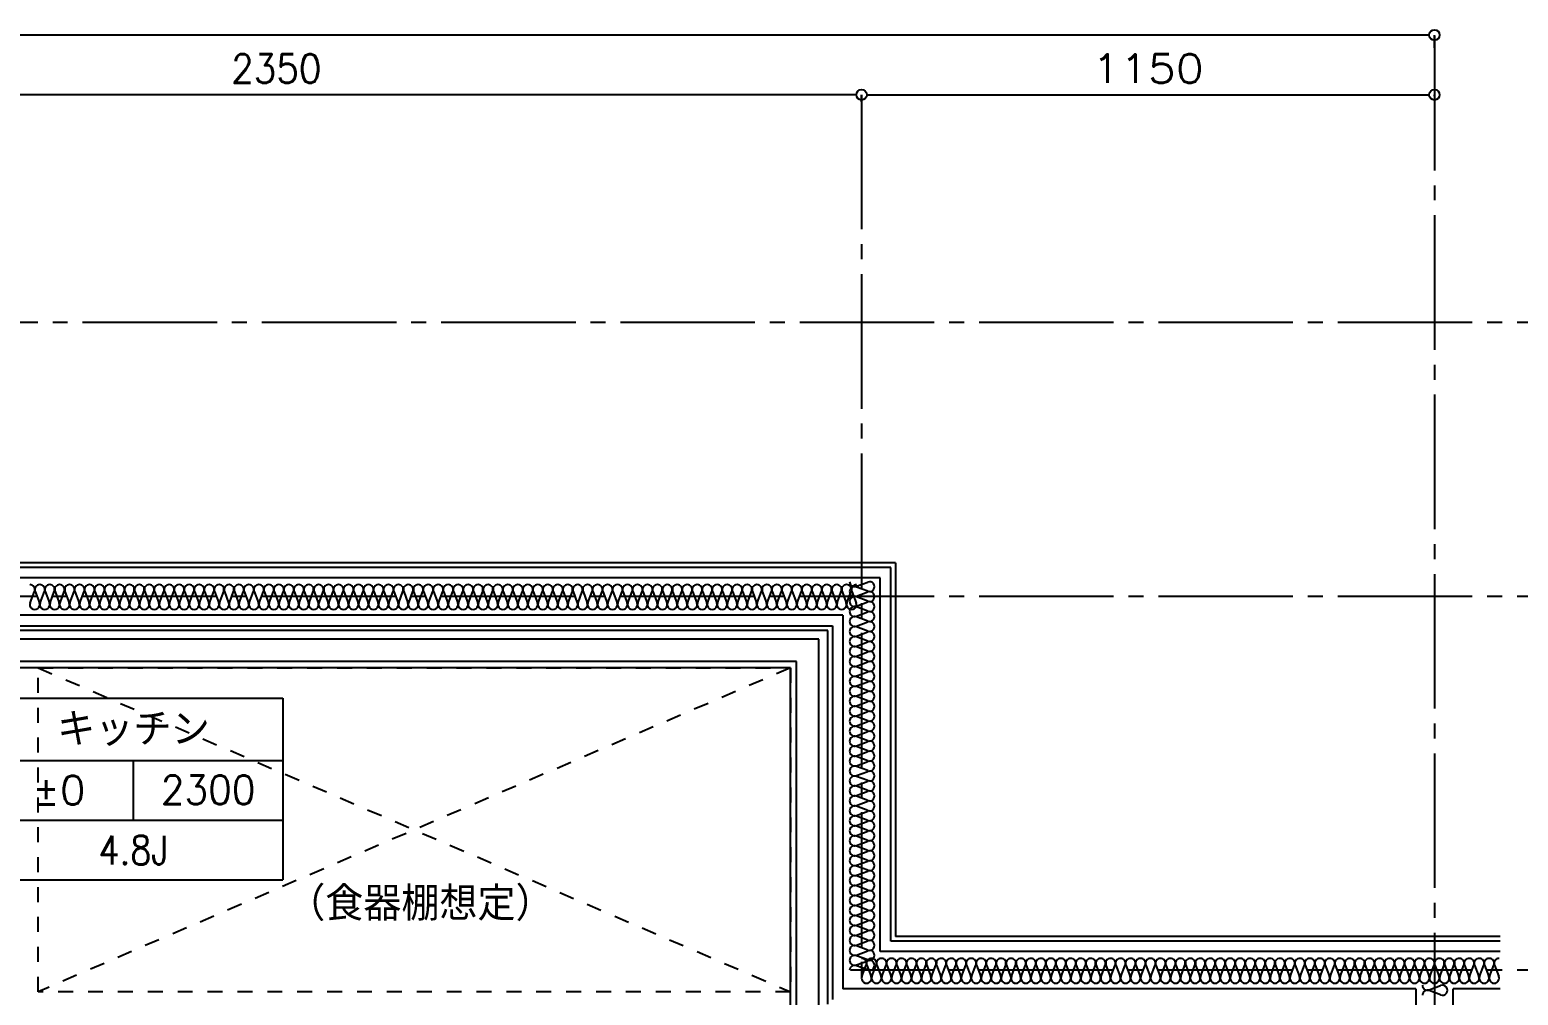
# Model space of a CAD drawing. Header units: millimetres. Extents: x 8300 to 98248, y -10383 to 40000.
# Drawn here: x 27180 to 30168, y 23400 to 25338 of the extents above; entities that cross this region are included whole.
import ezdxf
from ezdxf.enums import TextEntityAlignment as Align

# ---------------------------------------------------------------- set-up
doc = ezdxf.new("R2010")
doc.units = ezdxf.units.MM
doc.header["$LTSCALE"] = 300
for name, pattern in [('CADEWA_LINE5', [1.2, 0.9, -0.1, 0.1, -0.1]), ('CADEWA_LINE6', [2.1, 1.8, -0.1, 0.1, -0.1]), ('HIDDEN3', [0.2, 0.1, -0.1])]:
    doc.linetypes.add(name, pattern=pattern)
doc.layers.add('K建0_壁', color=7, linetype='CONTINUOUS')
doc.styles.add('txt2', font='txt.shx', dxfattribs={"width": 1.197332, "bigfont": 'extfont2'})

# ---------------------------------------------------------------- blocks, each defined once
blk = doc.blocks.new('ZGroup306', base_point=(27388.2, 23813.8))
at = {"layer": 'K建0_壁', "color": 250, "linetype": 'Continuous', "lineweight": -3}
for p, q in [((27088.2, 23996.3), (27688.2, 23996.3)), ((27088.2, 23996.3), (27088.2, 23751.3)), ((27688.2, 23996.3), (27688.2, 23751.3)), ((27088.2, 23871.3), (27688.2, 23871.3)), ((27388.2, 23751.3), (27388.2, 23871.3)), ((27088.2, 23751.3), (27688.2, 23751.3)), ((27088.2, 23751.3), (27088.2, 23631.3)), ((27688.2, 23751.3), (27688.2, 23631.3)), ((27088.2, 23631.3), (27688.2, 23631.3))]:
    blk.add_line(p, q, dxfattribs=at)
at = {"layer": 'K建0_壁', "color": 250, "lineweight": -3, "style": 'txt2'}
for s, height, width, p in [('キッチン', 67.93, 1.025576, (27388.2, 23933.8)), ('±0', 57.6, 1.034314, (27238.2, 23811.3)), ('2300', 57.6, 0.9625, (27538.2, 23812.5)), ('4.8J', 57.6, 0.861111, (27388.2, 23691.3))]:
    blk.add_text(s, height=height, dxfattribs=dict(at, width=width)).set_placement(p, align=Align.MIDDLE_CENTER)

msp = doc.modelspace()

# ---------------------------------------------------------------- linework, layer by layer
at = {"layer": 'K建0_壁', "color": 250, "linetype": 'Continuous', "lineweight": -3}
for p, q in [((29989.5, 25327.2), (22610.5, 25327.2)), ((30000, 25301.5), (30000, 25327.2)), ((28839.5, 25207.2), (26510.5, 25207.2)), ((28850, 25192.9), (28850, 25207.2)), ((28850, 25192.9), (28850, 25207.2)), ((28860.5, 25207.2), (29989.5, 25207.2)), ((30000, 25204.4), (30000, 25207.2)), ((28887.5, 24237.5), (26537.5, 24237.5)), ((28908.5, 24258.5), (26558.5, 24258.5)), ((28887.5, 23487.5), (28887.5, 24237.5)), ((28908.5, 23508.5), (28908.5, 24258.5)), ((27180.7, 24187.5), (27189.3, 24210.4)), ((27190.7, 24210.4), (27199.3, 24187.5)), ((27200.7, 24187.5), (27209.3, 24210.4)), ((27210.7, 24210.4), (27219.3, 24187.5)), ((27220.7, 24187.5), (27229.3, 24210.4)), ((27230.7, 24210.4), (27239.3, 24187.5)), ((27240.7, 24187.5), (27249.3, 24210.4)), ((27250.7, 24210.4), (27259.3, 24187.5)), ((27260.7, 24187.5), (27269.3, 24210.4)), ((27270.7, 24210.4), (27279.3, 24187.5)), ((27280.7, 24187.5), (27289.3, 24210.4)), ((27290.7, 24210.4), (27299.3, 24187.5)), ((27300.7, 24187.5), (27309.3, 24210.4)), ((27310.7, 24210.4), (27319.3, 24187.5)), ((27320.7, 24187.5), (27329.3, 24210.4)), ((27330.7, 24210.4), (27339.3, 24187.5)), ((27340.7, 24187.5), (27349.3, 24210.4)), ((27350.7, 24210.4), (27359.3, 24187.5)), ((27360.7, 24187.5), (27369.3, 24210.4)), ((27370.7, 24210.4), (27379.3, 24187.5)), ((27380.7, 24187.5), (27389.3, 24210.4)), ((27390.7, 24210.4), (27399.3, 24187.5)), ((27400.7, 24187.5), (27409.3, 24210.4)), ((27410.7, 24210.4), (27419.3, 24187.5)), ((27420.7, 24187.5), (27429.3, 24210.4)), ((27430.7, 24210.4), (27439.3, 24187.5)), ((27440.7, 24187.5), (27449.3, 24210.4)), ((27450.7, 24210.4), (27459.3, 24187.5)), ((27460.7, 24187.5), (27469.3, 24210.4)), ((27470.7, 24210.4), (27479.3, 24187.5)), ((27480.7, 24187.5), (27489.3, 24210.4)), ((27490.7, 24210.4), (27499.3, 24187.5)), ((27500.7, 24187.5), (27509.3, 24210.4)), ((27510.7, 24210.4), (27519.3, 24187.5)), ((27520.7, 24187.5), (27529.3, 24210.4)), ((27530.7, 24210.4), (27539.3, 24187.5)), ((27540.7, 24187.5), (27549.3, 24210.4)), ((27550.7, 24210.4), (27559.3, 24187.5)), ((27560.7, 24187.5), (27569.3, 24210.4)), ((27570.7, 24210.4), (27579.3, 24187.5)), ((27580.7, 24187.5), (27589.3, 24210.4)), ((27590.7, 24210.4), (27599.3, 24187.5)), ((27600.7, 24187.5), (27609.3, 24210.4)), ((27610.7, 24210.4), (27619.3, 24187.5)), ((27620.7, 24187.5), (27629.3, 24210.4)), ((27630.7, 24210.4), (27639.3, 24187.5)), ((27640.7, 24187.5), (27649.3, 24210.4)), ((27650.7, 24210.4), (27659.3, 24187.5)), ((27660.7, 24187.5), (27669.3, 24210.4)), ((27670.7, 24210.4), (27679.3, 24187.5)), ((27680.7, 24187.5), (27689.3, 24210.4)), ((27690.7, 24210.4), (27699.3, 24187.5)), ((27700.7, 24187.5), (27709.3, 24210.4)), ((27710.7, 24210.4), (27719.3, 24187.5)), ((27720.7, 24187.5), (27729.3, 24210.4)), ((27730.7, 24210.4), (27739.3, 24187.5)), ((27740.7, 24187.5), (27749.3, 24210.4)), ((27750.7, 24210.4), (27759.3, 24187.5)), ((27760.7, 24187.5), (27769.3, 24210.4)), ((27770.7, 24210.4), (27779.3, 24187.5)), ((27780.7, 24187.5), (27789.3, 24210.4)), ((27790.7, 24210.4), (27799.3, 24187.5)), ((27800.7, 24187.5), (27809.3, 24210.4)), ((27810.7, 24210.4), (27819.3, 24187.5)), ((27820.7, 24187.5), (27829.3, 24210.4)), ((27830.7, 24210.4), (27839.3, 24187.5)), ((27840.7, 24187.5), (27849.3, 24210.4)), ((27850.7, 24210.4), (27859.3, 24187.5)), ((27860.7, 24187.5), (27869.3, 24210.4)), ((27870.7, 24210.4), (27879.3, 24187.5)), ((27880.7, 24187.5), (27889.3, 24210.4)), ((27890.7, 24210.4), (27899.3, 24187.5)), ((27900.7, 24187.5), (27909.3, 24210.4)), ((27910.7, 24210.4), (27919.3, 24187.5)), ((27920.7, 24187.5), (27929.3, 24210.4)), ((27930.7, 24210.4), (27939.3, 24187.5)), ((27940.7, 24187.5), (27949.3, 24210.4)), ((27950.7, 24210.4), (27959.3, 24187.5)), ((27960.7, 24187.5), (27969.3, 24210.4)), ((27970.7, 24210.4), (27979.3, 24187.5)), ((27980.7, 24187.5), (27989.3, 24210.4)), ((27990.7, 24210.4), (27999.3, 24187.5)), ((28000.7, 24187.5), (28009.3, 24210.4)), ((28010.7, 24210.4), (28019.3, 24187.5)), ((28020.7, 24187.5), (28029.3, 24210.4)), ((28030.7, 24210.4), (28039.3, 24187.5)), ((28040.7, 24187.5), (28049.3, 24210.4)), ((28050.7, 24210.4), (28059.3, 24187.5)), ((28060.7, 24187.5), (28069.3, 24210.4)), ((28070.7, 24210.4), (28079.3, 24187.5)), ((28080.7, 24187.5), (28089.3, 24210.4)), ((28090.7, 24210.4), (28099.3, 24187.5)), ((28100.7, 24187.5), (28109.3, 24210.4)), ((28110.7, 24210.4), (28119.3, 24187.5)), ((28120.7, 24187.5), (28129.3, 24210.4)), ((28130.7, 24210.4), (28139.3, 24187.5)), ((28140.7, 24187.5), (28149.3, 24210.4)), ((28150.7, 24210.4), (28159.3, 24187.5)), ((28160.7, 24187.5), (28169.3, 24210.4)), ((28170.7, 24210.4), (28179.3, 24187.5)), ((28180.7, 24187.5), (28189.3, 24210.4)), ((28190.7, 24210.4), (28199.3, 24187.5)), ((28200.7, 24187.5), (28209.3, 24210.4)), ((28210.7, 24210.4), (28219.3, 24187.5)), ((28220.7, 24187.5), (28229.3, 24210.4)), ((28230.7, 24210.4), (28239.3, 24187.5)), ((28240.7, 24187.5), (28249.3, 24210.4)), ((28250.7, 24210.4), (28259.3, 24187.5)), ((28260.7, 24187.5), (28269.3, 24210.4)), ((28270.7, 24210.4), (28279.3, 24187.5)), ((28280.7, 24187.5), (28289.3, 24210.4)), ((28290.7, 24210.4), (28299.3, 24187.5)), ((28300.7, 24187.5), (28309.3, 24210.4)), ((28310.7, 24210.4), (28319.3, 24187.5)), ((28320.7, 24187.5), (28329.3, 24210.4)), ((28330.7, 24210.4), (28339.3, 24187.5)), ((28340.7, 24187.5), (28349.3, 24210.4)), ((28350.7, 24210.4), (28359.3, 24187.5)), ((28360.7, 24187.5), (28369.3, 24210.4)), ((28370.7, 24210.4), (28379.3, 24187.5)), ((28380.7, 24187.5), (28389.3, 24210.4)), ((28390.7, 24210.4), (28399.3, 24187.5)), ((28400.7, 24187.5), (28409.3, 24210.4)), ((28410.7, 24210.4), (28419.3, 24187.5)), ((28420.7, 24187.5), (28429.3, 24210.4)), ((28430.7, 24210.4), (28439.3, 24187.5)), ((28440.7, 24187.5), (28449.3, 24210.4)), ((28450.7, 24210.4), (28459.3, 24187.5)), ((28460.7, 24187.5), (28469.3, 24210.4)), ((28470.7, 24210.4), (28479.3, 24187.5)), ((28480.7, 24187.5), (28489.3, 24210.4)), ((28490.7, 24210.4), (28499.3, 24187.5)), ((28500.7, 24187.5), (28509.3, 24210.4)), ((28510.7, 24210.4), (28519.3, 24187.5)), ((28520.7, 24187.5), (28529.3, 24210.4)), ((28530.7, 24210.4), (28539.3, 24187.5)), ((28540.7, 24187.5), (28549.3, 24210.4)), ((28550.7, 24210.4), (28559.3, 24187.5)), ((28560.7, 24187.5), (28569.3, 24210.4)), ((28570.7, 24210.4), (28579.3, 24187.5)), ((28580.7, 24187.5), (28589.3, 24210.4)), ((28590.7, 24210.4), (28599.3, 24187.5)), ((28600.7, 24187.5), (28609.3, 24210.4)), ((28610.7, 24210.4), (28619.3, 24187.5)), ((28620.7, 24187.5), (28629.3, 24210.4)), ((28630.7, 24210.4), (28639.3, 24187.5)), ((28640.7, 24187.5), (28649.3, 24210.4)), ((28650.7, 24210.4), (28659.3, 24187.5)), ((28660.7, 24187.5), (28669.3, 24210.4)), ((28670.7, 24210.4), (28679.3, 24187.5)), ((28680.7, 24187.5), (28689.3, 24210.4)), ((28690.7, 24210.4), (28699.3, 24187.5)), ((28700.7, 24187.5), (28709.3, 24210.4)), ((28710.7, 24210.4), (28719.3, 24187.5)), ((28720.7, 24187.5), (28729.3, 24210.4)), ((28730.7, 24210.4), (28739.3, 24187.5)), ((28740.7, 24187.5), (28749.3, 24210.4)), ((28750.7, 24210.4), (28759.3, 24187.5)), ((28760.7, 24187.5), (28769.3, 24210.4)), ((28770.7, 24210.4), (28779.3, 24187.5)), ((28780.7, 24187.5), (28789.3, 24210.4)), ((28790.7, 24210.4), (28799.3, 24187.5)), ((28800.7, 24187.5), (28809.3, 24210.4)), ((28810.7, 24210.4), (28819.3, 24187.5)), ((28820.7, 24187.5), (28829.3, 24210.4)), ((28830.7, 24210.4), (28839.3, 24187.5)), ((28839.6, 24220.7), (28862.5, 24229.3)), ((28862.5, 24210.7), (28839.6, 24219.3)), ((28839.6, 24200.7), (28862.5, 24209.3)), ((28862.5, 24190.7), (28839.6, 24199.3)), ((28839.6, 24180.7), (28862.5, 24189.3)), ((28862.5, 24170.7), (28839.6, 24179.3)), ((28812.5, 24162.5), (26462.5, 24162.5)), ((28812.5, 24162.5), (28812.5, 23412.5)), ((28839.6, 24160.7), (28862.5, 24169.3)), ((28862.5, 24150.7), (28839.6, 24159.3)), ((28839.6, 24140.7), (28862.5, 24149.3)), ((26441.5, 24141.5), (28791.5, 24141.5)), ((28791.5, 24141.5), (28791.5, 23391.5)), ((28862.5, 24130.7), (28839.6, 24139.3)), ((28839.6, 24120.7), (28862.5, 24129.3)), ((28862.5, 24110.7), (28839.6, 24119.3)), ((28764.5, 24114.5), (26377.5, 24114.5)), ((28764.5, 23364.5), (28764.5, 24114.5)), ((28839.6, 24100.7), (28862.5, 24109.3)), ((28862.5, 24090.7), (28839.6, 24099.3)), ((28839.6, 24080.7), (28862.5, 24089.3)), ((28719.5, 24069.5), (26422.5, 24069.5)), ((28707, 24057), (26435, 24057)), ((28707, 23307), (28707, 24057)), ((28719.5, 23319.5), (28719.5, 24069.5)), ((28862.5, 24070.7), (28839.6, 24079.3)), ((28839.6, 24060.7), (28862.5, 24069.3)), ((28862.5, 24050.7), (28839.6, 24059.3)), ((28839.6, 24040.7), (28862.5, 24049.3)), ((28862.5, 24030.7), (28839.6, 24039.3)), ((28839.6, 24020.7), (28862.5, 24029.3)), ((28862.5, 24010.7), (28839.6, 24019.3)), ((28839.6, 24000.7), (28862.5, 24009.3)), ((28862.5, 23990.7), (28839.6, 23999.3)), ((28839.6, 23980.7), (28862.5, 23989.3)), ((28862.5, 23970.7), (28839.6, 23979.3)), ((28839.6, 23960.7), (28862.5, 23969.3)), ((28862.5, 23950.7), (28839.6, 23959.3)), ((28839.6, 23940.7), (28862.5, 23949.3)), ((28862.5, 23930.7), (28839.6, 23939.3)), ((28839.6, 23920.7), (28862.5, 23929.3)), ((28862.5, 23910.7), (28839.6, 23919.3)), ((28839.6, 23900.7), (28862.5, 23909.3)), ((28862.5, 23890.7), (28839.6, 23899.3)), ((28839.6, 23880.7), (28862.5, 23889.3)), ((28862.5, 23870.7), (28839.6, 23879.3)), ((28839.6, 23860.7), (28862.5, 23869.3)), ((28862.5, 23850.7), (28839.6, 23859.3)), ((28839.6, 23840.7), (28862.5, 23849.3)), ((28862.5, 23830.7), (28839.6, 23839.3)), ((28839.6, 23820.7), (28862.5, 23829.3)), ((28862.5, 23810.7), (28839.6, 23819.3)), ((28839.6, 23800.7), (28862.5, 23809.3)), ((28862.5, 23790.7), (28839.6, 23799.3)), ((28839.6, 23780.7), (28862.5, 23789.3)), ((28862.5, 23770.7), (28839.6, 23779.3)), ((28839.6, 23760.7), (28862.5, 23769.3)), ((28862.5, 23750.7), (28839.6, 23759.3)), ((28839.6, 23740.7), (28862.5, 23749.3)), ((28862.5, 23730.7), (28839.6, 23739.3)), ((28839.6, 23720.7), (28862.5, 23729.3)), ((28862.5, 23710.7), (28839.6, 23719.3)), ((28839.6, 23700.7), (28862.5, 23709.3)), ((28862.5, 23690.7), (28839.6, 23699.3)), ((28839.6, 23680.7), (28862.5, 23689.3)), ((28862.5, 23670.7), (28839.6, 23679.3)), ((28839.6, 23660.7), (28862.5, 23669.3)), ((28862.5, 23650.7), (28839.6, 23659.3)), ((28839.6, 23640.7), (28862.5, 23649.3)), ((28862.5, 23630.7), (28839.6, 23639.3)), ((28839.6, 23620.7), (28862.5, 23629.3)), ((28862.5, 23610.7), (28839.6, 23619.3)), ((28839.6, 23600.7), (28862.5, 23609.3)), ((28862.5, 23590.7), (28839.6, 23599.3)), ((28839.6, 23580.7), (28862.5, 23589.3)), ((28862.5, 23570.7), (28839.6, 23579.3)), ((28839.6, 23560.7), (28862.5, 23569.3)), ((28862.5, 23550.7), (28839.6, 23559.3)), ((28839.6, 23540.7), (28862.5, 23549.3)), ((28862.5, 23530.7), (28839.6, 23539.3)), ((28839.6, 23520.7), (28862.5, 23529.3)), ((28862.5, 23510.7), (28839.6, 23519.3)), ((28839.6, 23500.7), (28862.5, 23509.3)), ((28862.5, 23490.7), (28839.6, 23499.3)), ((28839.6, 23480.7), (28862.5, 23489.3)), ((30132, 23508.5), (28908.5, 23508.5)), ((28862.5, 23470.7), (28839.6, 23479.3)), ((28839.6, 23460.7), (28862.5, 23469.3)), ((28862.5, 23450.7), (28839.6, 23459.3)), ((28850.7, 23437.5), (28859.3, 23460.4)), ((28860.7, 23460.4), (28869.3, 23437.5)), ((28870.7, 23437.5), (28879.3, 23460.4)), ((28880.7, 23460.4), (28889.3, 23437.5)), ((30132, 23487.5), (28887.5, 23487.5)), ((28890.7, 23437.5), (28899.3, 23460.4)), ((28900.7, 23460.4), (28909.3, 23437.5)), ((28910.7, 23437.5), (28919.3, 23460.4)), ((28920.7, 23460.4), (28929.3, 23437.5)), ((28930.7, 23437.5), (28939.3, 23460.4)), ((28940.7, 23460.4), (28949.3, 23437.5)), ((28950.7, 23437.5), (28959.3, 23460.4)), ((28960.7, 23460.4), (28969.3, 23437.5)), ((28970.7, 23437.5), (28979.3, 23460.4)), ((28980.7, 23460.4), (28989.3, 23437.5)), ((28990.7, 23437.5), (28999.3, 23460.4)), ((29000.7, 23460.4), (29009.3, 23437.5)), ((29010.7, 23437.5), (29019.3, 23460.4)), ((29020.7, 23460.4), (29029.3, 23437.5)), ((29030.7, 23437.5), (29039.3, 23460.4)), ((29040.7, 23460.4), (29049.3, 23437.5)), ((29050.7, 23437.5), (29059.3, 23460.4)), ((29060.7, 23460.4), (29069.3, 23437.5)), ((29070.7, 23437.5), (29079.3, 23460.4)), ((29080.7, 23460.4), (29089.3, 23437.5)), ((29090.7, 23437.5), (29099.3, 23460.4)), ((29100.7, 23460.4), (29109.3, 23437.5)), ((29110.7, 23437.5), (29119.3, 23460.4)), ((29120.7, 23460.4), (29129.3, 23437.5)), ((29130.7, 23437.5), (29139.3, 23460.4)), ((29140.7, 23460.4), (29149.3, 23437.5)), ((29150.7, 23437.5), (29159.3, 23460.4)), ((29160.7, 23460.4), (29169.3, 23437.5)), ((29170.7, 23437.5), (29179.3, 23460.4)), ((29180.7, 23460.4), (29189.3, 23437.5)), ((29190.7, 23437.5), (29199.3, 23460.4)), ((29200.7, 23460.4), (29209.3, 23437.5)), ((29210.7, 23437.5), (29219.3, 23460.4)), ((29220.7, 23460.4), (29229.3, 23437.5)), ((29230.7, 23437.5), (29239.3, 23460.4)), ((29240.7, 23460.4), (29249.3, 23437.5)), ((29250.7, 23437.5), (29259.3, 23460.4)), ((29260.7, 23460.4), (29269.3, 23437.5)), ((29270.7, 23437.5), (29279.3, 23460.4)), ((29280.7, 23460.4), (29289.3, 23437.5)), ((29290.7, 23437.5), (29299.3, 23460.4)), ((29300.7, 23460.4), (29309.3, 23437.5)), ((29310.7, 23437.5), (29319.3, 23460.4)), ((29320.7, 23460.4), (29329.3, 23437.5)), ((29330.7, 23437.5), (29339.3, 23460.4)), ((29340.7, 23460.4), (29349.3, 23437.5)), ((29350.7, 23437.5), (29359.3, 23460.4)), ((29360.7, 23460.4), (29369.3, 23437.5)), ((29370.7, 23437.5), (29379.3, 23460.4)), ((29380.7, 23460.4), (29389.3, 23437.5)), ((29390.7, 23437.5), (29399.3, 23460.4)), ((29400.7, 23460.4), (29409.3, 23437.5)), ((29410.7, 23437.5), (29419.3, 23460.4)), ((29420.7, 23460.4), (29429.3, 23437.5)), ((29430.7, 23437.5), (29439.3, 23460.4)), ((29440.7, 23460.4), (29449.3, 23437.5)), ((29450.7, 23437.5), (29459.3, 23460.4)), ((29460.7, 23460.4), (29469.3, 23437.5)), ((29470.7, 23437.5), (29479.3, 23460.4)), ((29480.7, 23460.4), (29489.3, 23437.5)), ((29490.7, 23437.5), (29499.3, 23460.4)), ((29500.7, 23460.4), (29509.3, 23437.5)), ((29510.7, 23437.5), (29519.3, 23460.4)), ((29520.7, 23460.4), (29529.3, 23437.5)), ((29530.7, 23437.5), (29539.3, 23460.4)), ((29540.7, 23460.4), (29549.3, 23437.5)), ((29550.7, 23437.5), (29559.3, 23460.4)), ((29560.7, 23460.4), (29569.3, 23437.5)), ((29570.7, 23437.5), (29579.3, 23460.4)), ((29580.7, 23460.4), (29589.3, 23437.5)), ((29590.7, 23437.5), (29599.3, 23460.4)), ((29600.7, 23460.4), (29609.3, 23437.5)), ((29610.7, 23437.5), (29619.3, 23460.4)), ((29620.7, 23460.4), (29629.3, 23437.5)), ((29630.7, 23437.5), (29639.3, 23460.4)), ((29640.7, 23460.4), (29649.3, 23437.5)), ((29650.7, 23437.5), (29659.3, 23460.4)), ((29660.7, 23460.4), (29669.3, 23437.5)), ((29670.7, 23437.5), (29679.3, 23460.4)), ((29680.7, 23460.4), (29689.3, 23437.5)), ((29690.7, 23437.5), (29699.3, 23460.4)), ((29700.7, 23460.4), (29709.3, 23437.5)), ((29710.7, 23437.5), (29719.3, 23460.4)), ((29720.7, 23460.4), (29729.3, 23437.5)), ((29730.7, 23437.5), (29739.3, 23460.4)), ((29740.7, 23460.4), (29749.3, 23437.5)), ((29750.7, 23437.5), (29759.3, 23460.4)), ((29760.7, 23460.4), (29769.3, 23437.5)), ((29770.7, 23437.5), (29779.3, 23460.4)), ((29780.7, 23460.4), (29789.3, 23437.5)), ((29790.7, 23437.5), (29799.3, 23460.4)), ((29800.7, 23460.4), (29809.3, 23437.5)), ((29810.7, 23437.5), (29819.3, 23460.4)), ((29820.7, 23460.4), (29829.3, 23437.5)), ((29830.7, 23437.5), (29839.3, 23460.4)), ((29840.7, 23460.4), (29849.3, 23437.5)), ((29850.7, 23437.5), (29859.3, 23460.4)), ((29860.7, 23460.4), (29869.3, 23437.5)), ((29870.7, 23437.5), (29879.3, 23460.4)), ((29880.7, 23460.4), (29889.3, 23437.5)), ((29890.7, 23437.5), (29899.3, 23460.4)), ((29900.7, 23460.4), (29909.3, 23437.5)), ((29910.7, 23437.5), (29919.3, 23460.4)), ((29920.7, 23460.4), (29929.3, 23437.5)), ((29930.7, 23437.5), (29939.3, 23460.4)), ((29940.7, 23460.4), (29949.3, 23437.5)), ((29950.7, 23437.5), (29959.3, 23460.4)), ((29960.7, 23460.4), (29969.3, 23437.5)), ((29970.7, 23437.5), (29979.3, 23460.4)), ((29980.7, 23460.4), (29989.3, 23437.5)), ((29990.7, 23437.5), (29999.3, 23460.4)), ((30000.7, 23460.4), (30009.3, 23437.5)), ((30010.7, 23437.5), (30019.3, 23460.4)), ((30020.7, 23460.4), (30029.3, 23437.5)), ((30030.7, 23437.5), (30039.3, 23460.4)), ((30040.7, 23460.4), (30049.3, 23437.5)), ((30050.7, 23437.5), (30059.3, 23460.4)), ((30060.7, 23460.4), (30069.3, 23437.5)), ((30070.7, 23437.5), (30079.3, 23460.4)), ((30080.7, 23460.4), (30089.3, 23437.5)), ((30090.7, 23437.5), (30099.3, 23460.4)), ((30100.7, 23460.4), (30109.3, 23437.5)), ((30110.7, 23437.5), (30119.3, 23460.4)), ((30120.7, 23460.4), (30129.3, 23437.5)), ((29962.5, 23412.5), (28812.5, 23412.5)), ((29962.5, 23412.5), (29962.5, 21737.5)), ((29989.6, 23410.7), (30012.5, 23419.3)), ((30012.5, 23400.7), (29989.6, 23409.3)), ((30037.5, 21662.5), (30037.5, 23412.5)), ((30132, 23412.5), (30037.5, 23412.5))]:
    msp.add_line(p, q, dxfattribs=at)
at = {"layer": 'K建0_壁', "color": 250, "linetype": 'CADEWA_LINE5', "lineweight": -3}
for p, q in [((30000, 25325.4), (30000, 21606.5)), ((28850, 25207.2), (28850, 23416.7)), ((31156, 24750), (19860, 24750)), ((31156, 24200), (26400, 24200)), ((31156, 23450), (28827.9, 23450))]:
    msp.add_line(p, q, dxfattribs=at)
at = {"layer": 'K建0_壁', "color": 250, "linetype": 'Continuous', "lineweight": -3, "ltscale": 0.3}
for p, q in [((28918, 24268), (26568, 24268)), ((28918, 24268), (28918, 23518)), ((28782, 24132), (26432, 24132)), ((28782, 23382), (28782, 24132)), ((30132, 23518), (28918, 23518))]:
    msp.add_line(p, q, dxfattribs=at)
at = {"layer": 'K建0_壁', "color": 250, "linetype": 'HIDDEN3', "lineweight": -3}
for p, q in [((27197, 24057), (28707, 23407)), ((28707, 24057), (27197, 23407))]:
    msp.add_line(p, q, dxfattribs=at)
msp.add_lwpolyline([(27197, 23407), (27197, 24057), (28707, 24057), (28707, 23407)], close=True, dxfattribs=at)
at = {"layer": 'K建0_壁', "color": 250, "linetype": 'Continuous', "lineweight": -3}
for centre in [(30000, 25327.2), (28850, 25207.2), (28850, 25207.2), (30000, 25207.2)]:
    msp.add_circle(centre, 10.5, dxfattribs=at)
for centre, start, end in [((27180, 24214), 339.2034, 90), ((27200, 24214), 90, 200.7966), ((27200, 24214), 339.2034, 90), ((27220, 24214), 90, 200.7966), ((27220, 24214), 339.2034, 90), ((27240, 24214), 90, 200.7966), ((27240, 24214), 339.2034, 90), ((27260, 24214), 90, 200.7966), ((27260, 24214), 339.2034, 90), ((27280, 24214), 90, 200.7966), ((27280, 24214), 339.2034, 90), ((27300, 24214), 90, 200.7966), ((27300, 24214), 339.2034, 90), ((27320, 24214), 90, 200.7966), ((27320, 24214), 339.2034, 90), ((27340, 24214), 90, 200.7966), ((27340, 24214), 339.2034, 90), ((27360, 24214), 90, 200.7966), ((27360, 24214), 339.2034, 90), ((27380, 24214), 90, 200.7966), ((27380, 24214), 339.2034, 90), ((27400, 24214), 90, 200.7966), ((27400, 24214), 339.2034, 90), ((27420, 24214), 90, 200.7966), ((27420, 24214), 339.2034, 90), ((27440, 24214), 90, 200.7966), ((27440, 24214), 339.2034, 90), ((27460, 24214), 90, 200.7966), ((27460, 24214), 339.2034, 90), ((27480, 24214), 90, 200.7966), ((27480, 24214), 339.2034, 90), ((27500, 24214), 90, 200.7966), ((27500, 24214), 339.2034, 90), ((27520, 24214), 90, 200.7966), ((27520, 24214), 339.2034, 90), ((27540, 24214), 90, 200.7966), ((27540, 24214), 339.2034, 90), ((27560, 24214), 90, 200.7966), ((27560, 24214), 339.2034, 90), ((27580, 24214), 90, 200.7966), ((27580, 24214), 339.2034, 90), ((27600, 24214), 90, 200.7966), ((27600, 24214), 339.2034, 90), ((27620, 24214), 90, 200.7966), ((27620, 24214), 339.2034, 90), ((27640, 24214), 90, 200.7966), ((27640, 24214), 339.2034, 90), ((27660, 24214), 90, 200.7966), ((27660, 24214), 339.2034, 90), ((27680, 24214), 90, 200.7966), ((27680, 24214), 339.2034, 90), ((27700, 24214), 90, 200.7966), ((27700, 24214), 339.2034, 90), ((27720, 24214), 90, 200.7966), ((27720, 24214), 339.2034, 90), ((27740, 24214), 90, 200.7966), ((27740, 24214), 339.2034, 90), ((27760, 24214), 90, 200.7966), ((27760, 24214), 339.2034, 90), ((27780, 24214), 90, 200.7966), ((27780, 24214), 339.2034, 90), ((27800, 24214), 90, 200.7966), ((27800, 24214), 339.2034, 90), ((27820, 24214), 90, 200.7966), ((27820, 24214), 339.2034, 90), ((27840, 24214), 90, 200.7966), ((27840, 24214), 339.2034, 90), ((27860, 24214), 90, 200.7966), ((27860, 24214), 339.2034, 90), ((27880, 24214), 90, 200.7966), ((27880, 24214), 339.2034, 90), ((27900, 24214), 90, 200.7966), ((27900, 24214), 339.2034, 90), ((27920, 24214), 90, 200.7966), ((27920, 24214), 339.2034, 90), ((27940, 24214), 90, 200.7966), ((27940, 24214), 339.2034, 90), ((27960, 24214), 90, 200.7966), ((27960, 24214), 339.2034, 90), ((27980, 24214), 90, 200.7966), ((27980, 24214), 339.2034, 90), ((28000, 24214), 90, 200.7966), ((28000, 24214), 339.2034, 90), ((28020, 24214), 90, 200.7966), ((28020, 24214), 339.2034, 90), ((28040, 24214), 90, 200.7966), ((28040, 24214), 339.2034, 90), ((28060, 24214), 90, 200.7966), ((28060, 24214), 339.2034, 90), ((28080, 24214), 90, 200.7966), ((28080, 24214), 339.2034, 90), ((28100, 24214), 90, 200.7966), ((28100, 24214), 339.2034, 90), ((28120, 24214), 90, 200.7966), ((28120, 24214), 339.2034, 90), ((28140, 24214), 90, 200.7966), ((28140, 24214), 339.2034, 90), ((28160, 24214), 90, 200.7966), ((28160, 24214), 339.2034, 90), ((28180, 24214), 90, 200.7966), ((28180, 24214), 339.2034, 90), ((28200, 24214), 90, 200.7966), ((28200, 24214), 339.2034, 90), ((28220, 24214), 90, 200.7966), ((28220, 24214), 339.2034, 90), ((28240, 24214), 90, 200.7966), ((28240, 24214), 339.2034, 90), ((28260, 24214), 90, 200.7966), ((28260, 24214), 339.2034, 90), ((28280, 24214), 90, 200.7966), ((28280, 24214), 339.2034, 90), ((28300, 24214), 90, 200.7966), ((28300, 24214), 339.2034, 90), ((28320, 24214), 90, 200.7966), ((28320, 24214), 339.2034, 90), ((28340, 24214), 90, 200.7966), ((28340, 24214), 339.2034, 90), ((28360, 24214), 90, 200.7966), ((28360, 24214), 339.2034, 90), ((28380, 24214), 90, 200.7966), ((28380, 24214), 339.2034, 90), ((28400, 24214), 90, 200.7966), ((28400, 24214), 339.2034, 90), ((28420, 24214), 90, 200.7966), ((28420, 24214), 339.2034, 90), ((28440, 24214), 90, 200.7966), ((28440, 24214), 339.2034, 90), ((28460, 24214), 90, 200.7966), ((28460, 24214), 339.2034, 90), ((28480, 24214), 90, 200.7966), ((28480, 24214), 339.2034, 90), ((28500, 24214), 90, 200.7966), ((28500, 24214), 339.2034, 90), ((28520, 24214), 90, 200.7966), ((28520, 24214), 339.2034, 90), ((28540, 24214), 90, 200.7966), ((28540, 24214), 339.2034, 90), ((28560, 24214), 90, 200.7966), ((28560, 24214), 339.2034, 90), ((28580, 24214), 90, 200.7966), ((28580, 24214), 339.2034, 90), ((28600, 24214), 90, 200.7966), ((28600, 24214), 339.2034, 90), ((28620, 24214), 90, 200.7966), ((28620, 24214), 339.2034, 90), ((28640, 24214), 90, 200.7966), ((28640, 24214), 339.2034, 90), ((28660, 24214), 90, 200.7966), ((28660, 24214), 339.2034, 90), ((28680, 24214), 90, 200.7966), ((28680, 24214), 339.2034, 90), ((28700, 24214), 90, 200.7966), ((28700, 24214), 339.2034, 90), ((28720, 24214), 90, 200.7966), ((28720, 24214), 339.2034, 90), ((28740, 24214), 90, 200.7966), ((28740, 24214), 339.2034, 90), ((28760, 24214), 90, 200.7966), ((28760, 24214), 339.2034, 90), ((28780, 24214), 90, 200.7966), ((28780, 24214), 339.2034, 90), ((28800, 24214), 90, 200.7966), ((28800, 24214), 339.2034, 90), ((28820, 24214), 90, 200.7966), ((28820, 24214), 339.2034, 90), ((28836, 24230), 180, 290.7966), ((28836, 24210), 69.2034, 180), ((28836, 24210), 180, 290.7966), ((28840, 24214), 90, 200.7966), ((28866, 24220), 249.2034, 110.7966), ((28866, 24200), 249.2034, 110.7966), ((27190, 24184), 159.2034, 20.7966), ((27210, 24184), 159.2034, 20.7966), ((27230, 24184), 159.2034, 20.7966), ((27250, 24184), 159.2034, 20.7966), ((27270, 24184), 159.2034, 20.7966), ((27290, 24184), 159.2034, 20.7966), ((27310, 24184), 159.2034, 20.7966), ((27330, 24184), 159.2034, 20.7966), ((27350, 24184), 159.2034, 20.7966), ((27370, 24184), 159.2034, 20.7966), ((27390, 24184), 159.2034, 20.7966), ((27410, 24184), 159.2034, 20.7966), ((27430, 24184), 159.2034, 20.7966), ((27450, 24184), 159.2034, 20.7966), ((27470, 24184), 159.2034, 20.7966), ((27490, 24184), 159.2034, 20.7966), ((27510, 24184), 159.2034, 20.7966), ((27530, 24184), 159.2034, 20.7966), ((27550, 24184), 159.2034, 20.7966), ((27570, 24184), 159.2034, 20.7966), ((27590, 24184), 159.2034, 20.7966), ((27610, 24184), 159.2034, 20.7966), ((27630, 24184), 159.2034, 20.7966), ((27650, 24184), 159.2034, 20.7966), ((27670, 24184), 159.2034, 20.7966), ((27690, 24184), 159.2034, 20.7966), ((27710, 24184), 159.2034, 20.7966), ((27730, 24184), 159.2034, 20.7966), ((27750, 24184), 159.2034, 20.7966), ((27770, 24184), 159.2034, 20.7966), ((27790, 24184), 159.2034, 20.7966), ((27810, 24184), 159.2034, 20.7966), ((27830, 24184), 159.2034, 20.7966), ((27850, 24184), 159.2034, 20.7966), ((27870, 24184), 159.2034, 20.7966), ((27890, 24184), 159.2034, 20.7966), ((27910, 24184), 159.2034, 20.7966), ((27930, 24184), 159.2034, 20.7966), ((27950, 24184), 159.2034, 20.7966), ((27970, 24184), 159.2034, 20.7966), ((27990, 24184), 159.2034, 20.7966), ((28010, 24184), 159.2034, 20.7966), ((28030, 24184), 159.2034, 20.7966), ((28050, 24184), 159.2034, 20.7966), ((28070, 24184), 159.2034, 20.7966), ((28090, 24184), 159.2034, 20.7966), ((28110, 24184), 159.2034, 20.7966), ((28130, 24184), 159.2034, 20.7966), ((28150, 24184), 159.2034, 20.7966), ((28170, 24184), 159.2034, 20.7966), ((28190, 24184), 159.2034, 20.7966), ((28210, 24184), 159.2034, 20.7966), ((28230, 24184), 159.2034, 20.7966), ((28250, 24184), 159.2034, 20.7966), ((28270, 24184), 159.2034, 20.7966), ((28290, 24184), 159.2034, 20.7966), ((28310, 24184), 159.2034, 20.7966), ((28330, 24184), 159.2034, 20.7966), ((28350, 24184), 159.2034, 20.7966), ((28370, 24184), 159.2034, 20.7966), ((28390, 24184), 159.2034, 20.7966), ((28410, 24184), 159.2034, 20.7966), ((28430, 24184), 159.2034, 20.7966), ((28450, 24184), 159.2034, 20.7966), ((28470, 24184), 159.2034, 20.7966), ((28490, 24184), 159.2034, 20.7966), ((28510, 24184), 159.2034, 20.7966), ((28530, 24184), 159.2034, 20.7966), ((28550, 24184), 159.2034, 20.7966), ((28570, 24184), 159.2034, 20.7966), ((28590, 24184), 159.2034, 20.7966), ((28610, 24184), 159.2034, 20.7966), ((28630, 24184), 159.2034, 20.7966), ((28650, 24184), 159.2034, 20.7966), ((28670, 24184), 159.2034, 20.7966), ((28690, 24184), 159.2034, 20.7966), ((28710, 24184), 159.2034, 20.7966), ((28730, 24184), 159.2034, 20.7966), ((28750, 24184), 159.2034, 20.7966), ((28770, 24184), 159.2034, 20.7966), ((28790, 24184), 159.2034, 20.7966), ((28810, 24184), 159.2034, 20.7966), ((28830, 24184), 159.2034, 20.7966), ((28836, 24190), 69.2034, 180), ((28836, 24190), 180, 290.7966), ((28836, 24170), 69.2034, 180), ((28866, 24180), 249.2034, 110.7966), ((28836, 24170), 180, 290.7966), ((28836, 24150), 69.2034, 180), ((28836, 24150), 180, 290.7966), ((28866, 24160), 249.2034, 110.7966), ((28866, 24140), 249.2034, 110.7966), ((28836, 24130), 69.2034, 180), ((28836, 24130), 180, 290.7966), ((28836, 24110), 69.2034, 180), ((28866, 24120), 249.2034, 110.7966), ((28836, 24110), 180, 290.7966), ((28836, 24090), 69.2034, 180), ((28836, 24090), 180, 290.7966), ((28866, 24100), 249.2034, 110.7966), ((28866, 24080), 249.2034, 110.7966), ((28836, 24070), 69.2034, 180), ((28836, 24070), 180, 290.7966), ((28836, 24050), 69.2034, 180), ((28866, 24060), 249.2034, 110.7966), ((28836, 24050), 180, 290.7966), ((28836, 24030), 69.2034, 180), ((28836, 24030), 180, 290.7966), ((28866, 24040), 249.2034, 110.7966), ((28866, 24020), 249.2034, 110.7966), ((28836, 24010), 69.2034, 180), ((28836, 24010), 180, 290.7966), ((28836, 23990), 69.2034, 180), ((28866, 24000), 249.2034, 110.7966), ((28836, 23990), 180, 290.7966), ((28836, 23970), 69.2034, 180), ((28836, 23970), 180, 290.7966), ((28866, 23980), 249.2034, 110.7966), ((28866, 23960), 249.2034, 110.7966), ((28836, 23950), 69.2034, 180), ((28836, 23950), 180, 290.7966), ((28836, 23930), 69.2034, 180), ((28866, 23940), 249.2034, 110.7966), ((28836, 23930), 180, 290.7966), ((28836, 23910), 69.2034, 180), ((28836, 23910), 180, 290.7966), ((28866, 23920), 249.2034, 110.7966), ((28866, 23900), 249.2034, 110.7966), ((28836, 23890), 69.2034, 180), ((28836, 23890), 180, 290.7966), ((28836, 23870), 69.2034, 180), ((28866, 23880), 249.2034, 110.7966), ((28836, 23870), 180, 290.7966), ((28836, 23850), 69.2034, 180), ((28836, 23850), 180, 290.7966), ((28866, 23860), 249.2034, 110.7966), ((28866, 23840), 249.2034, 110.7966), ((28836, 23830), 69.2034, 180), ((28836, 23830), 180, 290.7966), ((28836, 23810), 69.2034, 180), ((28866, 23820), 249.2034, 110.7966), ((28836, 23810), 180, 290.7966), ((28836, 23790), 69.2034, 180), ((28836, 23790), 180, 290.7966), ((28866, 23800), 249.2034, 110.7966), ((28866, 23780), 249.2034, 110.7966), ((28836, 23770), 69.2034, 180), ((28836, 23770), 180, 290.7966), ((28836, 23750), 69.2034, 180), ((28866, 23760), 249.2034, 110.7966), ((28836, 23750), 180, 290.7966), ((28836, 23730), 69.2034, 180), ((28836, 23730), 180, 290.7966), ((28866, 23740), 249.2034, 110.7966), ((28866, 23720), 249.2034, 110.7966), ((28836, 23710), 69.2034, 180), ((28836, 23710), 180, 290.7966), ((28836, 23690), 69.2034, 180), ((28866, 23700), 249.2034, 110.7966), ((28836, 23690), 180, 290.7966), ((28836, 23670), 69.2034, 180), ((28836, 23670), 180, 290.7966), ((28866, 23680), 249.2034, 110.7966), ((28866, 23660), 249.2034, 110.7966), ((28836, 23650), 69.2034, 180), ((28836, 23650), 180, 290.7966), ((28836, 23630), 69.2034, 180), ((28866, 23640), 249.2034, 110.7966), ((28836, 23630), 180, 290.7966), ((28836, 23610), 69.2034, 180), ((28836, 23610), 180, 290.7966), ((28866, 23620), 249.2034, 110.7966), ((28866, 23600), 249.2034, 110.7966), ((28836, 23590), 69.2034, 180), ((28836, 23590), 180, 290.7966), ((28836, 23570), 69.2034, 180), ((28866, 23580), 249.2034, 110.7966), ((28836, 23570), 180, 290.7966), ((28836, 23550), 69.2034, 180), ((28836, 23550), 180, 290.7966), ((28866, 23560), 249.2034, 110.7966), ((28866, 23540), 249.2034, 110.7966), ((28836, 23530), 69.2034, 180), ((28836, 23530), 180, 290.7966), ((28836, 23510), 69.2034, 180), ((28866, 23520), 249.2034, 110.7966), ((28836, 23510), 180, 290.7966), ((28836, 23490), 69.2034, 180), ((28836, 23490), 180, 290.7966), ((28866, 23500), 249.2034, 110.7966), ((28866, 23480), 249.2034, 110.7966), ((28836, 23470), 69.2034, 180), ((28836, 23470), 180, 290.7966), ((28836, 23450), 69.2034, 180), ((28850, 23464), 339.2034, 90), ((28870, 23464), 90, 200.7966), ((28866, 23460), 249.2034, 110.7966), ((28870, 23464), 339.2034, 90), ((28890, 23464), 90, 200.7966), ((28890, 23464), 339.2034, 90), ((28910, 23464), 90, 200.7966), ((28910, 23464), 339.2034, 90), ((28930, 23464), 90, 200.7966), ((28930, 23464), 339.2034, 90), ((28950, 23464), 90, 200.7966), ((28950, 23464), 339.2034, 90), ((28970, 23464), 90, 200.7966), ((28970, 23464), 339.2034, 90), ((28990, 23464), 90, 200.7966), ((28990, 23464), 339.2034, 90), ((29010, 23464), 90, 200.7966), ((29010, 23464), 339.2034, 90), ((29030, 23464), 90, 200.7966), ((29030, 23464), 339.2034, 90), ((29050, 23464), 90, 200.7966), ((29050, 23464), 339.2034, 90), ((29070, 23464), 90, 200.7966), ((29070, 23464), 339.2034, 90), ((29090, 23464), 90, 200.7966), ((29090, 23464), 339.2034, 90), ((29110, 23464), 90, 200.7966), ((29110, 23464), 339.2034, 90), ((29130, 23464), 90, 200.7966), ((29130, 23464), 339.2034, 90), ((29150, 23464), 90, 200.7966), ((29150, 23464), 339.2034, 90), ((29170, 23464), 90, 200.7966), ((29170, 23464), 339.2034, 90), ((29190, 23464), 90, 200.7966), ((29190, 23464), 339.2034, 90), ((29210, 23464), 90, 200.7966), ((29210, 23464), 339.2034, 90), ((29230, 23464), 90, 200.7966), ((29230, 23464), 339.2034, 90), ((29250, 23464), 90, 200.7966), ((29250, 23464), 339.2034, 90), ((29270, 23464), 90, 200.7966), ((29270, 23464), 339.2034, 90), ((29290, 23464), 90, 200.7966), ((29290, 23464), 339.2034, 90), ((29310, 23464), 90, 200.7966), ((29310, 23464), 339.2034, 90), ((29330, 23464), 90, 200.7966), ((29330, 23464), 339.2034, 90), ((29350, 23464), 90, 200.7966), ((29350, 23464), 339.2034, 90), ((29370, 23464), 90, 200.7966), ((29370, 23464), 339.2034, 90), ((29390, 23464), 90, 200.7966), ((29390, 23464), 339.2034, 90), ((29410, 23464), 90, 200.7966), ((29410, 23464), 339.2034, 90), ((29430, 23464), 90, 200.7966), ((29430, 23464), 339.2034, 90), ((29450, 23464), 90, 200.7966), ((29450, 23464), 339.2034, 90), ((29470, 23464), 90, 200.7966), ((29470, 23464), 339.2034, 90), ((29490, 23464), 90, 200.7966), ((29490, 23464), 339.2034, 90), ((29510, 23464), 90, 200.7966), ((29510, 23464), 339.2034, 90), ((29530, 23464), 90, 200.7966), ((29530, 23464), 339.2034, 90), ((29550, 23464), 90, 200.7966), ((29550, 23464), 339.2034, 90), ((29570, 23464), 90, 200.7966), ((29570, 23464), 339.2034, 90), ((29590, 23464), 90, 200.7966), ((29590, 23464), 339.2034, 90), ((29610, 23464), 90, 200.7966), ((29610, 23464), 339.2034, 90), ((29630, 23464), 90, 200.7966), ((29630, 23464), 339.2034, 90), ((29650, 23464), 90, 200.7966), ((29650, 23464), 339.2034, 90), ((29670, 23464), 90, 200.7966), ((29670, 23464), 339.2034, 90), ((29690, 23464), 90, 200.7966), ((29690, 23464), 339.2034, 90), ((29710, 23464), 90, 200.7966), ((29710, 23464), 339.2034, 90), ((29730, 23464), 90, 200.7966), ((29730, 23464), 339.2034, 90), ((29750, 23464), 90, 200.7966), ((29750, 23464), 339.2034, 90), ((29770, 23464), 90, 200.7966), ((29770, 23464), 339.2034, 90), ((29790, 23464), 90, 200.7966), ((29790, 23464), 339.2034, 90), ((29810, 23464), 90, 200.7966), ((29810, 23464), 339.2034, 90), ((29830, 23464), 90, 200.7966), ((29830, 23464), 339.2034, 90), ((29850, 23464), 90, 200.7966), ((29850, 23464), 339.2034, 90), ((29870, 23464), 90, 200.7966), ((29870, 23464), 339.2034, 90), ((29890, 23464), 90, 200.7966), ((29890, 23464), 339.2034, 90), ((29910, 23464), 90, 200.7966), ((29910, 23464), 339.2034, 90), ((29930, 23464), 90, 200.7966), ((29930, 23464), 339.2034, 90), ((29950, 23464), 90, 200.7966), ((29950, 23464), 339.2034, 90), ((29970, 23464), 90, 200.7966), ((29970, 23464), 339.2034, 90), ((29990, 23464), 90, 200.7966), ((29990, 23464), 339.2034, 90), ((30010, 23464), 90, 200.7966), ((30010, 23464), 339.2034, 90), ((30030, 23464), 90, 200.7966), ((30030, 23464), 339.2034, 90), ((30050, 23464), 90, 200.7966), ((30050, 23464), 339.2034, 90), ((30070, 23464), 90, 200.7966), ((30070, 23464), 339.2034, 90), ((30090, 23464), 90, 200.7966), ((30090, 23464), 339.2034, 90), ((30110, 23464), 90, 200.7966), ((30110, 23464), 339.2034, 90), ((30130, 23464), 90, 200.7966), ((28860, 23434), 159.2034, 20.7966), ((28880, 23434), 159.2034, 20.7966), ((28900, 23434), 159.2034, 20.7966), ((28920, 23434), 159.2034, 20.7966), ((28940, 23434), 159.2034, 20.7966), ((28960, 23434), 159.2034, 20.7966), ((28980, 23434), 159.2034, 20.7966), ((29000, 23434), 159.2034, 20.7966), ((29020, 23434), 159.2034, 20.7966), ((29040, 23434), 159.2034, 20.7966), ((29060, 23434), 159.2034, 20.7966), ((29080, 23434), 159.2034, 20.7966), ((29100, 23434), 159.2034, 20.7966), ((29120, 23434), 159.2034, 20.7966), ((29140, 23434), 159.2034, 20.7966), ((29160, 23434), 159.2034, 20.7966), ((29180, 23434), 159.2034, 20.7966), ((29200, 23434), 159.2034, 20.7966), ((29220, 23434), 159.2034, 20.7966), ((29240, 23434), 159.2034, 20.7966), ((29260, 23434), 159.2034, 20.7966), ((29280, 23434), 159.2034, 20.7966), ((29300, 23434), 159.2034, 20.7966), ((29320, 23434), 159.2034, 20.7966), ((29340, 23434), 159.2034, 20.7966), ((29360, 23434), 159.2034, 20.7966), ((29380, 23434), 159.2034, 20.7966), ((29400, 23434), 159.2034, 20.7966), ((29420, 23434), 159.2034, 20.7966), ((29440, 23434), 159.2034, 20.7966), ((29460, 23434), 159.2034, 20.7966), ((29480, 23434), 159.2034, 20.7966), ((29500, 23434), 159.2034, 20.7966), ((29520, 23434), 159.2034, 20.7966), ((29540, 23434), 159.2034, 20.7966), ((29560, 23434), 159.2034, 20.7966), ((29580, 23434), 159.2034, 20.7966), ((29600, 23434), 159.2034, 20.7966), ((29620, 23434), 159.2034, 20.7966), ((29640, 23434), 159.2034, 20.7966), ((29660, 23434), 159.2034, 20.7966), ((29680, 23434), 159.2034, 20.7966), ((29700, 23434), 159.2034, 20.7966), ((29720, 23434), 159.2034, 20.7966), ((29740, 23434), 159.2034, 20.7966), ((29760, 23434), 159.2034, 20.7966), ((29780, 23434), 159.2034, 20.7966), ((29800, 23434), 159.2034, 20.7966), ((29820, 23434), 159.2034, 20.7966), ((29840, 23434), 159.2034, 20.7966), ((29860, 23434), 159.2034, 20.7966), ((29880, 23434), 159.2034, 20.7966), ((29900, 23434), 159.2034, 20.7966), ((29920, 23434), 159.2034, 20.7966), ((29940, 23434), 159.2034, 20.7966), ((29960, 23434), 159.2034, 20.7966), ((29980, 23434), 159.2034, 20.7966), ((30000, 23434), 159.2034, 20.7966), ((30020, 23434), 159.2034, 20.7966), ((30040, 23434), 159.2034, 20.7966), ((30060, 23434), 159.2034, 20.7966), ((30080, 23434), 159.2034, 20.7966), ((30100, 23434), 159.2034, 20.7966), ((30120, 23434), 159.2034, 20.7966), ((29986, 23420), 180, 290.7966), ((29986, 23400), 69.2034, 180), ((30016, 23410), 249.2034, 110.7966)]:
    msp.add_arc(centre, 10, start, end, dxfattribs=at)

# ---------------------------------------------------------------- block references
at = {"layer": 'K建0_壁', "linetype": 'CADEWA_LINE6', "lineweight": 15}
msp.add_blockref('ZGroup306', (27388.2, 23813.8), dxfattribs=at)

# ---------------------------------------------------------------- texts
at = {"layer": 'K建0_壁', "color": 250, "lineweight": -3, "style": 'txt2'}
for s, height, width, p in [('2350', 57.6, 0.916667, (27675, 25259.7)), ('1150', 57.6, 1.132353, (29425, 25259.7)), ('（食器棚想定）', 67.93, 1.022338, (27964.3, 23583.8))]:
    msp.add_text(s, height=height, dxfattribs=dict(at, width=width)).set_placement(p, align=Align.MIDDLE_CENTER)

doc.saveas('drawing.dxf')
